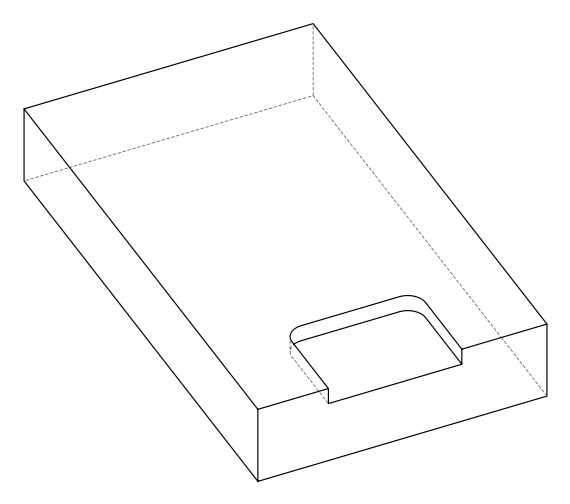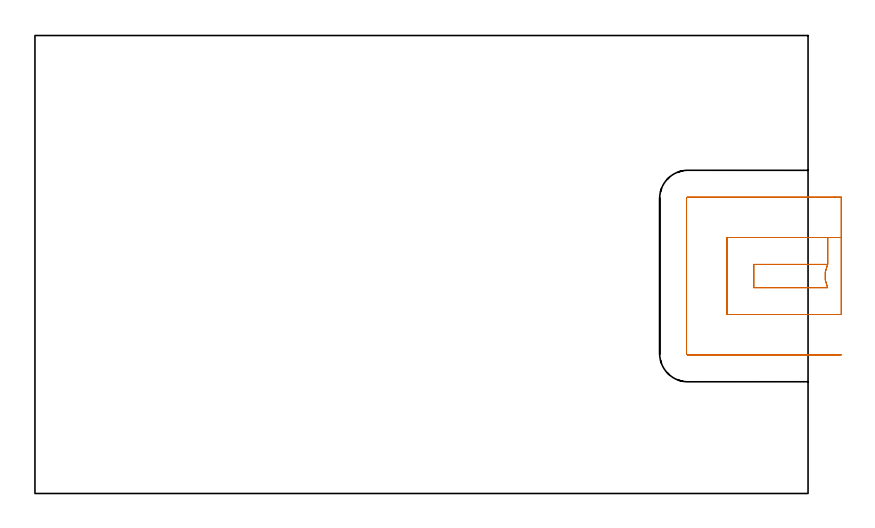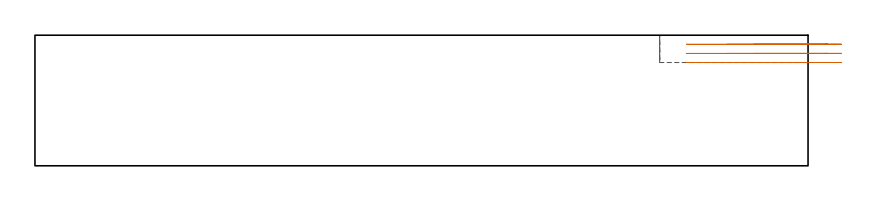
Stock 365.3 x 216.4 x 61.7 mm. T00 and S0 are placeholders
(PLAN: 1 operations, 0 tool changes, 3.6 min)
(1 MILL_SLOT | SLOT_PARTIAL_RECTANGULAR | UGT0201_109 | Follow Part, ap 6.35, ae 75% | 3.65 min | 89378 mm3)
(TOOL UGT0201_109 | End Mill 25.4 mm | D25.4 FL25 Z2)
(OP 1 MILL_SLOT)
G17 G21 G94 G90
T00 M6
G54
G17 G0 G90 X381. Y120.95 S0 M3
G43 Z71.7 H0
Z57.4
G94 G1 X378. F250.
X374.556 F500.
Y108.25
G3 X374.556 Y97.25 R12.7
G1 X339.65
Y108.25
X374.556
Y120.95
X326.95
Y84.55
X378.
X381. F250.
Y140.
X378.
X308.5 F500.
G3 X307.9 Y139.4 R0.6
G1 Y66.1
G3 X308.5 Y65.5 R0.6
G1 X378.
X381. F250.
G0 Y120.95 Z53.1
G1 X378.
X374.556 F500.
Y108.25
G3 X374.556 Y97.25 R12.7
G1 X339.65
Y108.25
X374.556
Y120.95
X326.95
Y84.55
X378.
X381. F250.
Y140.
X378.
X308.5 F500.
G3 X307.9 Y139.4 R0.6
G1 Y66.1
G3 X308.5 Y65.5 R0.6
G1 X378.
X381. F250.
G0 Y120.95 Z48.8
G1 X378.
X374.556 F500.
Y108.25
G3 X374.556 Y97.25 R12.7
G1 X339.65
Y108.25
X374.556
Y120.95
X326.95
Y84.55
X378.
X381. F250.
Y140.
X378.
X308.5 F500.
G3 X307.9 Y139.4 R0.6
G1 Y66.1
G3 X308.5 Y65.5 R0.6
G1 X378.
X381. F250.
G0 Z71.7
M5
M2
